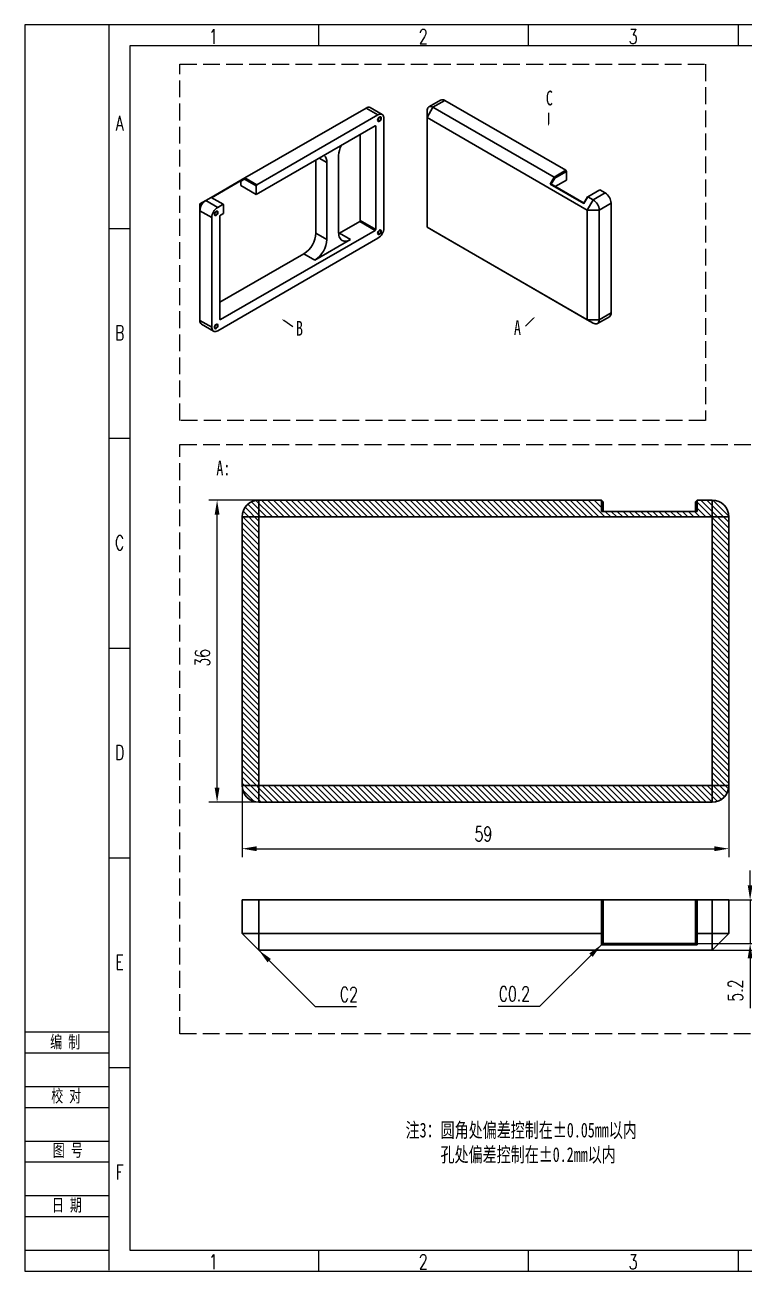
# Model space of a CAD drawing. Header units: millimetres. Extents: x 0 to 420, y 0 to 297.
# Drawn here: x 0 to 171.3, y 0 to 297 of the extents above; entities that cross this region are included whole.
import ezdxf

# ---------------------------------------------------------------- set-up
doc = ezdxf.new("R2010")
doc.units = ezdxf.units.MM
doc.linetypes.add('HIDDEN', pattern=[5.5, 4, -1.5])
for name, color, linetype in [('COMMENT', 3, 'Continuous'), ('FRAME1', 1, 'Continuous'), ('FRAME2', 7, 'Continuous'), ('TEXT', 7, 'Continuous')]:
    doc.layers.add(name, color=color, linetype=linetype)
doc.layers.add('DIMENSION', color=92, linetype='Continuous', lineweight=25)
doc.layers.add('ENTITY', color=7, linetype='Continuous', lineweight=50)
doc.styles.get("Standard").update_dxf_attribs({"font": 'txt.shx', "width": 0.7, "bigfont": 'gbcbig.shx'})
doc.dimstyles.get("Standard").update_dxf_attribs({"dimtxt": 3.5, "dimasz": 3.5, "dimexe": 2, "dimexo": 0, "dimgap": 1.75, "dimtad": 1, "dimdec": 4, "dimdsep": 46, "dimtxsty": 'Standard', "dimcen": 0, "dimclrd": 3, "dimclre": 3, "dimclrt": 6, "dimadec": 4, "dimazin": 2, "dimtfac": 1, "dimtdec": 4, "dimtmove": 0, "dimatfit": 3, "dimfxl": 1, "dimtzin": 0, "dimarcsym": 0})
doc.dimstyles.new('Standard$0', dxfattribs={"dimtxt": 3.5, "dimasz": 3.5, "dimexe": 2, "dimexo": 0, "dimgap": 1.75, "dimtad": 1, "dimdec": 4, "dimdsep": 46, "dimtxsty": 'Standard', "dimcen": 0, "dimclrd": 3, "dimclre": 3, "dimclrt": 6, "dimadec": 4, "dimazin": 2, "dimtfac": 1, "dimtdec": 4, "dimtmove": 0, "dimatfit": 3, "dimfxl": 1, "dimtzin": 0, "dimarcsym": 0})
pattern_1 = [(135, (-26.5433, 6.4507), (-0.7071068, -0.7071068), [])]

# ---------------------------------------------------------------- blocks, each defined once
blk = doc.blocks.new('*D31')
at = {"layer": 'Defpoints', "color": 0, "transparency": 16777216}
for p in [(167.72, 88.46), (163.72, 76.46), (183.09, 76.46)]:
    blk.add_point(p, dxfattribs=at)
at = {"layer": 'DIMENSION', "color": 3, "lineweight": -2, "transparency": 16777216}
for p, q in [((167.72, 88.46), (185.09, 88.46)), ((183.09, 84.96), (183.09, 79.96)), ((163.72, 76.46), (185.09, 76.46)), ((183.09, 76.46), (183.09, 62.68))]:
    blk.add_line(p, q, dxfattribs=at)
at = {"layer": 'DIMENSION', "color": 3, "transparency": 16777216}
for points in [[(182.5, 84.96), (183.67, 84.96), (183.09, 88.46)], [(182.5, 79.96), (183.67, 79.96), (183.09, 76.46)]]:
    blk.add_solid(points, dxfattribs=at)
at = {"layer": 'DIMENSION', "transparency": 16777216, "insert": (179.59, 65.25), "char_height": 3.5, "attachment_point": 5, "rotation": 90}
blk.add_mtext('6', dxfattribs=at)
blk = doc.blocks.new('*D40')
at = {"layer": 'Defpoints', "color": 0, "transparency": 16777216}
for p in [(51.72, 115.74), (167.72, 115.74), (167.72, 100.67)]:
    blk.add_point(p, dxfattribs=at)
at = {"layer": 'DIMENSION', "color": 3, "lineweight": -2, "transparency": 16777216}
for p, q in [((51.72, 115.74), (51.72, 98.67)), ((167.72, 115.74), (167.72, 98.67)), ((55.22, 100.67), (164.22, 100.67))]:
    blk.add_line(p, q, dxfattribs=at)
at = {"layer": 'DIMENSION', "color": 3, "transparency": 16777216}
for points in [[(55.22, 101.25), (55.22, 100.08), (51.72, 100.67)], [(164.22, 101.25), (164.22, 100.08), (167.72, 100.67)]]:
    blk.add_solid(points, dxfattribs=at)
at = {"layer": 'DIMENSION', "transparency": 16777216, "insert": (109.21, 104.17), "char_height": 3.5, "attachment_point": 5}
blk.add_mtext('59', dxfattribs=at)
blk = doc.blocks.new('*D41')
at = {"layer": 'Defpoints', "color": 0, "transparency": 16777216}
for p in [(45.78, 183.74), (55.72, 183.74), (55.72, 111.74)]:
    blk.add_point(p, dxfattribs=at)
at = {"layer": 'DIMENSION', "color": 3, "lineweight": -2, "transparency": 16777216}
for p, q in [((55.72, 183.74), (43.78, 183.74)), ((45.78, 115.24), (45.78, 180.24)), ((55.72, 111.74), (43.78, 111.74))]:
    blk.add_line(p, q, dxfattribs=at)
at = {"layer": 'DIMENSION', "color": 3, "transparency": 16777216}
for points in [[(45.2, 180.24), (46.36, 180.24), (45.78, 183.74)], [(45.2, 115.24), (46.36, 115.24), (45.78, 111.74)]]:
    blk.add_solid(points, dxfattribs=at)
at = {"layer": 'DIMENSION', "transparency": 16777216, "insert": (42.28, 146.16), "char_height": 3.5, "attachment_point": 5, "rotation": 90}
blk.add_mtext('36', dxfattribs=at)
blk = doc.blocks.new('*D49')
at = {"layer": 'Defpoints', "color": 0, "transparency": 16777216}
for p in [(160.12, 88.46), (159.92, 78.06), (172.76, 78.06)]:
    blk.add_point(p, dxfattribs=at)
at = {"layer": 'DIMENSION', "color": 3, "lineweight": -2, "transparency": 16777216}
for p, q in [((172.76, 91.96), (172.76, 95.46)), ((160.12, 88.46), (174.76, 88.46)), ((172.76, 88.46), (172.76, 78.06)), ((159.92, 78.06), (174.76, 78.06)), ((172.76, 74.56), (172.76, 62.66))]:
    blk.add_line(p, q, dxfattribs=at)
at = {"layer": 'DIMENSION', "color": 3, "transparency": 16777216}
for points in [[(172.18, 91.96), (173.35, 91.96), (172.76, 88.46)], [(172.18, 74.56), (173.35, 74.56), (172.76, 78.06)]]:
    blk.add_solid(points, dxfattribs=at)
at = {"layer": 'DIMENSION', "transparency": 16777216, "insert": (169.26, 66.86), "char_height": 3.5, "attachment_point": 5, "rotation": 90}
blk.add_mtext('5.2', dxfattribs=at)

msp = doc.modelspace()

# ---------------------------------------------------------------- hatches: boundary and pattern name
at = {"layer": 'COMMENT'}
h = msp.add_hatch(dxfattribs=at)
h.set_pattern_fill('_U', color=256, angle=135, pattern_type=0)
h.set_pattern_definition(pattern_1)
h.paths.add_polyline_path([(55.72171, 183.74403, 0.414213562), (51.72171, 179.74403), (55.72171, 179.74403)])
h.paths.add_polyline_path([(137.32171, 183.74403), (55.72171, 183.74403), (55.72171, 179.74403), (163.72171, 179.74403), (163.72171, 183.74403), (160.12171, 183.74403), (160.12171, 181.06119), (137.32171, 181.06119)])
h.paths.add_polyline_path([(55.72171, 179.74403), (51.72171, 179.74403), (51.72171, 115.74403), (55.72171, 115.74403)])
h.paths.add_polyline_path([(163.72171, 183.74403), (163.72171, 179.74403), (167.72171, 179.74403, 0.414213562)])
h.paths.add_polyline_path([(167.72171, 179.74403), (163.72171, 179.74403), (163.72171, 115.74403), (167.72171, 115.74403)])
h.paths.add_polyline_path([(167.72171, 115.74403), (163.72171, 115.74403), (163.72171, 111.74403, 0.414213562)])
h.paths.add_polyline_path([(163.72171, 115.74403), (55.72171, 115.74403), (55.72171, 111.74403), (163.72171, 111.74403)])
h.paths.add_polyline_path([(55.72171, 115.74403), (51.72171, 115.74403, 0.414213562), (55.72171, 111.74403)])
h = msp.add_hatch(dxfattribs=at)
h.set_pattern_fill('_U', color=256, angle=135, style=0, pattern_type=0)
h.set_pattern_definition(pattern_1)
h.paths.add_polyline_path([(137.72171, 80.62218), (137.72171, 88.4565), (137.32171, 88.4565), (137.32171, 80.4565)])
h = msp.add_hatch(dxfattribs=at)
h.set_pattern_fill('_U', color=256, angle=135, style=0, pattern_type=0)
h.set_pattern_definition(pattern_1)
h.paths.add_polyline_path([(160.12171, 80.4565), (160.12171, 88.4565), (159.72171, 88.4565), (159.72171, 80.62218)])
h = msp.add_hatch(dxfattribs=at)
h.set_pattern_fill('_U', color=256, angle=135, style=0, pattern_type=0)
h.set_pattern_definition(pattern_1)
h.paths.add_polyline_path([(137.52171, 78.0565), (137.72171, 78.0565), (137.72171, 80.62218), (137.32171, 80.4565), (137.32171, 77.77366)])
h = msp.add_hatch(dxfattribs=at)
h.set_pattern_fill('_U', color=256, angle=135, style=0, pattern_type=0)
h.set_pattern_definition(pattern_1)
h.paths.add_polyline_path([(159.92171, 78.0565), (160.12171, 77.77366), (160.12171, 80.4565), (159.72171, 80.62218), (159.72171, 78.0565)])
h = msp.add_hatch(dxfattribs=at)
h.set_pattern_fill('_U', color=256, angle=135, style=0, pattern_type=0)
h.set_pattern_definition(pattern_1)
h.paths.add_polyline_path([(159.92171, 78.0565), (137.52171, 78.0565), (137.32171, 77.77366), (160.12171, 77.77366)])

# ---------------------------------------------------------------- linework, layer by layer
at = {"layer": 'COMMENT', "color": 4}
for p, q in [((124.72508, 276.05641), (124.7226, 273.45938)), ((63.81201, 225.07533), (61.66841, 226.54146)), ((119.24164, 225.20433), (121.09379, 227.02482))]:
    msp.add_line(p, q, dxfattribs=at)
at = {"layer": 'COMMENT', "color": 2, "linetype": 'HIDDEN'}
for points in [[(36.92682, 287.63225), (162.14661, 287.63225), (162.14661, 202.74535), (36.92682, 202.74535)], [(36.92682, 196.98668), (403.85959, 196.98668), (403.85959, 56.53455), (36.92682, 56.53455)]]:
    msp.add_lwpolyline(points, close=True, dxfattribs=at)
at = {"layer": 'COMMENT', "color": 4}
for points in [[(124.7226, 273.45938, 0.3, 0, 0), (124.72203, 272.85938, 0, 0, 0)], [(61.66841, 226.54146, 0.3, 0, 0), (61.17316, 226.88018, 0, 0, 0)], [(121.09379, 227.02482, 0.3, 0, 0), (121.5217, 227.44541, 0, 0, 0)]]:
    msp.add_lwpolyline(points, format="xyseb", dxfattribs=at)
at = {"layer": 'ENTITY', "lineweight": 30}
for p, q in [((81.27089, 277.19169), (52.42093, 260.53696)), ((84.09931, 275.55887), (81.27089, 277.19169)), ((85.09923, 275.65789), (82.2708, 277.2907)), ((95.79525, 274.91944), (97.20947, 277.36893)), ((95.79525, 274.91944), (95.79525, 276.55226)), ((99.03798, 279.10076), (96.20955, 277.46795)), ((100.03789, 279.00175), (97.20947, 277.36893)), ((97.20947, 277.36893), (126.05942, 260.71421)), ((128.88785, 262.34702), (100.03789, 279.00175)), ((55.24936, 258.90415), (84.09931, 275.55887)), ((85.51353, 274.7422), (85.51353, 248.61289)), ((133.97902, 252.87642), (95.79525, 274.91944)), ((95.79525, 274.91944), (95.79525, 248.79014)), ((83.42756, 272.92559), (55.10794, 256.57702)), ((79.89203, 250.38871), (79.89203, 270.88457)), ((83.56898, 272.84392), (83.42754, 272.92558)), ((83.56898, 248.26604), (83.56898, 272.84392)), ((69.28543, 264.76151), (69.28543, 247.3685)), ((71.90172, 264.23031), (70.13349, 265.25109)), ((74.73015, 247.49096), (74.73015, 265.86313)), ((71.90172, 264.23031), (71.90172, 245.85814)), ((126.05942, 260.71421), (128.88785, 262.34702)), ((129.02927, 262.10207), (126.25942, 260.50307)), ((128.88785, 262.34702), (129.02927, 262.10207)), ((129.02927, 260.01989), (129.02927, 262.10207)), ((44.36007, 255.88335), (51.4724, 259.98921)), ((51.50169, 259.89066), (44.46007, 255.82562)), ((52.33809, 260.2582), (51.43098, 259.73436)), ((51.43098, 259.73436), (51.50169, 259.89066)), ((51.43098, 258.69968), (51.43098, 259.73436)), ((55.10794, 256.57702), (51.43098, 258.69968)), ((51.4724, 259.98921), (52.42093, 260.53696)), ((51.50169, 259.89066), (51.4724, 259.98921)), ((52.33809, 260.2582), (52.42093, 260.53696)), ((55.10794, 258.6592), (52.33809, 260.2582)), ((52.42093, 260.53696), (55.24936, 258.90415)), ((55.24936, 258.90415), (55.10794, 258.6592)), ((55.10794, 256.57702), (55.10794, 258.6592)), ((125.1109, 259.07131), (126.05942, 260.71421)), ((125.28161, 259.08822), (125.1109, 259.07131)), ((133.17191, 254.41778), (125.1109, 259.07131)), ((125.28161, 259.08822), (133.2012, 254.51633)), ((126.25942, 260.50307), (125.40232, 259.01853)), ((126.25942, 260.50307), (126.05942, 260.71421)), ((129.02927, 260.01989), (126.34849, 258.47231)), ((44.35991, 255.88344), (43.08712, 255.14867)), ((47.18834, 254.25062), (44.35991, 255.88344)), ((134.12044, 256.06068), (133.17191, 254.41778)), ((133.1805, 254.52828), (134.0376, 256.01283)), ((134.0376, 256.01283), (134.12044, 256.06068)), ((136.94887, 257.6935), (134.12044, 256.06068)), ((134.12044, 256.06068), (135.39323, 255.32591)), ((135.39323, 255.32591), (138.22166, 256.95873)), ((138.22166, 256.95873), (136.94887, 257.6935)), ((43.08712, 255.14867), (41.67291, 254.33199)), ((41.67291, 252.69918), (41.67291, 254.33199)), ((44.50133, 251.06636), (41.67291, 252.69918)), ((41.67291, 252.69918), (41.67291, 226.56987)), ((43.08712, 255.14867), (45.91555, 253.51585)), ((45.91555, 253.51585), (47.18834, 254.25062)), ((47.32976, 254.16895), (47.18834, 254.25062)), ((47.32976, 252.08677), (47.32976, 254.16895)), ((133.2012, 254.51633), (133.17191, 254.41778)), ((135.39323, 255.32591), (133.97902, 252.87642)), ((136.80745, 252.87642), (133.97902, 252.87642)), ((133.97902, 226.74712), (133.97902, 252.87642)), ((139.63587, 254.50924), (136.80745, 252.87642)), ((136.80745, 252.87642), (136.80745, 226.74712)), ((139.63587, 228.37993), (139.63587, 254.50924)), ((44.50133, 224.93706), (44.50133, 251.06636)), ((46.44588, 251.41321), (46.44588, 226.83533)), ((47.32976, 252.08677), (46.5873, 251.65816)), ((74.94228, 247.36797), (79.75061, 250.14376)), ((83.42756, 248.0211), (79.75061, 250.14376)), ((79.89203, 250.38871), (83.56898, 248.26604)), ((46.5873, 226.75366), (83.42756, 248.0211)), ((69.28543, 247.3685), (71.90172, 245.85814)), ((74.7376, 247.25837), (74.94228, 247.36797)), ((74.94228, 247.36797), (77.55858, 245.85761)), ((95.79525, 248.79014), (133.97902, 226.74712)), ((95.79525, 248.79014), (97.20947, 247.97346)), ((135.39323, 225.93044), (97.20947, 247.97346)), ((84.09931, 246.1634), (45.91555, 224.12038)), ((69.07329, 240.95917), (77.55858, 245.85761)), ((46.44588, 230.91735), (66.457, 242.46952)), ((69.07329, 240.95917), (66.457, 242.46952)), ((41.67291, 226.56987), (44.50133, 224.93706)), ((46.44588, 226.8353), (46.5873, 226.75366)), ((136.80745, 226.74712), (133.97902, 226.74712)), ((135.39323, 225.93044), (133.97902, 226.74712)), ((136.39315, 225.83143), (139.22158, 227.46424)), ((136.80745, 226.74712), (139.63587, 228.37993)), ((42.0872, 225.65418), (44.91563, 224.02137)), ((55.72171, 179.74403), (55.72171, 183.74403)), ((55.72171, 183.74403), (137.32171, 183.74403)), ((137.32171, 181.06119), (137.32171, 183.74403)), ((137.72171, 183.34403), (137.32171, 183.74403)), ((137.72171, 183.34403), (137.72171, 181.06119)), ((159.72171, 183.34403), (160.12171, 183.74403)), ((159.72171, 181.06119), (159.72171, 183.34403)), ((160.12171, 183.74403), (160.12171, 181.06119)), ((160.12171, 183.74403), (163.72171, 183.74403)), ((163.72171, 183.74403), (163.72171, 179.74403)), ((55.72171, 179.74403), (51.72171, 179.74403)), ((51.72171, 115.74403), (51.72171, 179.74403)), ((55.72171, 179.74403), (55.72171, 115.74403)), ((163.72171, 179.74403), (55.72171, 179.74403)), ((160.12171, 181.06119), (137.32171, 181.06119)), ((167.72171, 179.74403), (163.72171, 179.74403)), ((163.72171, 115.74403), (163.72171, 179.74403)), ((167.72171, 179.74403), (167.72171, 115.74403)), ((55.72171, 115.74403), (51.72171, 115.74403)), ((55.72171, 115.74403), (55.72171, 111.74403)), ((55.72171, 115.74403), (163.72171, 115.74403)), ((167.72171, 115.74403), (163.72171, 115.74403)), ((163.72171, 111.74403), (163.72171, 115.74403)), ((163.72171, 111.74403), (55.72171, 111.74403)), ((51.72171, 88.4565), (55.72171, 88.4565)), ((51.72171, 80.4565), (51.72171, 88.4565)), ((55.72171, 88.4565), (55.72171, 80.4565)), ((137.32171, 88.4565), (55.72171, 88.4565)), ((137.32171, 80.4565), (137.32171, 88.4565)), ((137.32171, 88.4565), (137.72171, 88.4565)), ((137.72171, 88.4565), (137.72171, 80.62218)), ((159.72171, 88.4565), (137.72171, 88.4565)), ((159.72171, 80.62218), (159.72171, 88.4565)), ((159.72171, 88.4565), (160.12171, 88.4565)), ((160.12171, 88.4565), (160.12171, 80.4565)), ((163.72171, 88.4565), (160.12171, 88.4565)), ((163.72171, 88.4565), (167.72171, 88.4565)), ((163.72171, 80.4565), (163.72171, 88.4565)), ((167.72171, 88.4565), (167.72171, 80.4565)), ((51.72171, 80.4565), (55.72171, 80.4565)), ((55.72171, 76.4565), (51.72171, 80.4565)), ((55.72171, 80.4565), (137.32171, 80.4565)), ((55.72171, 76.4565), (55.72171, 80.4565)), ((137.72171, 80.62218), (137.32171, 80.4565)), ((137.32171, 77.77366), (137.32171, 80.4565)), ((137.72171, 80.62218), (137.72171, 78.0565)), ((159.72171, 80.62218), (160.12171, 80.4565)), ((159.72171, 78.0565), (159.72171, 80.62218)), ((160.12171, 80.4565), (163.72171, 80.4565)), ((160.12171, 80.4565), (160.12171, 77.77366)), ((163.72171, 80.4565), (167.72171, 80.4565)), ((167.72171, 80.4565), (163.72171, 76.4565)), ((163.72171, 80.4565), (163.72171, 76.4565)), ((137.52171, 78.0565), (137.32171, 77.77366)), ((160.12171, 77.77366), (137.32171, 77.77366)), ((137.52171, 78.0565), (159.92171, 78.0565)), ((159.92171, 78.0565), (160.12171, 77.77366)), ((163.72171, 76.4565), (55.72171, 76.4565))]:
    msp.add_line(p, q, dxfattribs=at)
at = {"layer": 'ENTITY', "lineweight": 30, "flags": 128}
for points in [[(95.79525, 276.55226), (95.81266, 276.79768), (95.86447, 277.01695), (95.94939, 277.20468), (96.06534, 277.35624), (96.20947, 277.4679), (96.37821, 277.53691), (96.56743, 277.56158), (96.77245, 277.54129), (96.98824, 277.47654), (97.20947, 277.36893)], [(84.45287, 275.02809), (84.61523, 275.08452), (84.75287, 275.05778), (84.84484, 274.95193), (84.87713, 274.78308), (84.84484, 274.57695), (84.75287, 274.36492), (84.61523, 274.17926), (84.45287, 274.04824), (84.29051, 273.9918), (84.15287, 274.01855), (84.0609, 274.1244), (84.0286, 274.29324), (84.0609, 274.49937), (84.15287, 274.7114), (84.29051, 274.89707), (84.45287, 275.02809)], [(85.51353, 274.7422), (85.49612, 274.98762), (85.44431, 275.20689), (85.35939, 275.39462), (85.24344, 275.54618), (85.09931, 275.65784), (84.93057, 275.72685), (84.74135, 275.75152), (84.53633, 275.73123), (84.32055, 275.66648), (84.09931, 275.55887)], [(84.78874, 274.73206), (84.77054, 274.84749), (84.71792, 274.9294), (84.63657, 274.96891), (84.53532, 274.96175), (84.42513, 274.90868), (84.31795, 274.81546), (84.22538, 274.69219), (84.15747, 274.55223), (84.12157, 274.41075), (84.12157, 274.28307), (84.15747, 274.18304), (84.22538, 274.12148), (84.31795, 274.10509), (84.42513, 274.13562), (84.53532, 274.20977), (84.63657, 274.31951), (84.71792, 274.45295), (84.77054, 274.59562), (84.78874, 274.73206)], [(45.56199, 252.57686), (45.72435, 252.6333), (45.86199, 252.60655), (45.95396, 252.5007), (45.98626, 252.33186), (45.95396, 252.12573), (45.86199, 251.9137), (45.72435, 251.72804), (45.56199, 251.59701), (45.39963, 251.54058), (45.26199, 251.56732), (45.17002, 251.67317), (45.13773, 251.84202), (45.17002, 252.04815), (45.26199, 252.26018), (45.39963, 252.44584), (45.56199, 252.57686)], [(45.89787, 252.28084), (45.87967, 252.39627), (45.82705, 252.47818), (45.7457, 252.51769), (45.64445, 252.51053), (45.53426, 252.45746), (45.42707, 252.36424), (45.33451, 252.24097), (45.2666, 252.10101), (45.2307, 251.95953), (45.2307, 251.83185), (45.2666, 251.73181), (45.33451, 251.67026), (45.42707, 251.65386), (45.53426, 251.68439), (45.64445, 251.75855), (45.7457, 251.86829), (45.82705, 252.00172), (45.87967, 252.14439), (45.89787, 252.28084)], [(77.55858, 245.85761), (77.24189, 245.69533), (76.92919, 245.57617), (76.62441, 245.50162), (76.33137, 245.47261), (76.05376, 245.48953), (75.79508, 245.55214), (75.55858, 245.65968), (75.34722, 245.81077), (75.16368, 246.00353), (75.01025, 246.23553), (74.88887, 246.50384), (74.80106, 246.80511), (74.74793, 247.13553), (74.73015, 247.49096)], [(84.45287, 248.08224), (84.61523, 248.13867), (84.75287, 248.11193), (84.84484, 248.00608), (84.87713, 247.83724), (84.84484, 247.63111), (84.75287, 247.41907), (84.61523, 247.23341), (84.45287, 247.10239), (84.29051, 247.04596), (84.15287, 247.0727), (84.0609, 247.17855), (84.0286, 247.34739), (84.0609, 247.55352), (84.15287, 247.76556), (84.29051, 247.95122), (84.45287, 248.08224)], [(84.78874, 247.78621), (84.77054, 247.90164), (84.71792, 247.98355), (84.63657, 248.02307), (84.53532, 248.0159), (84.42513, 247.96284), (84.31795, 247.86962), (84.22538, 247.74635), (84.15747, 247.60639), (84.12157, 247.4649), (84.12157, 247.33722), (84.15747, 247.23719), (84.22538, 247.17564), (84.31795, 247.15924), (84.42513, 247.18977), (84.53532, 247.26393), (84.63657, 247.37367), (84.71792, 247.5071), (84.77054, 247.64977), (84.78874, 247.78621)], [(136.80745, 226.74712), (136.79004, 226.5017), (136.73823, 226.28242), (136.65331, 226.0947), (136.53736, 225.94314), (136.39323, 225.83147), (136.22449, 225.76246), (136.03527, 225.7378), (135.83025, 225.75809), (135.61447, 225.82283), (135.39323, 225.93044)], [(44.50133, 224.93706), (44.51874, 224.69164), (44.57055, 224.47236), (44.65547, 224.28464), (44.77142, 224.13308), (44.91555, 224.02141), (45.08429, 223.9524), (45.27351, 223.92774), (45.47853, 223.94803), (45.69432, 224.01277), (45.91555, 224.12038)], [(45.56199, 225.63102), (45.72435, 225.68745), (45.86199, 225.66071), (45.95396, 225.55486), (45.98626, 225.38601), (45.95396, 225.17988), (45.86199, 224.96785), (45.72435, 224.78219), (45.56199, 224.65117), (45.39963, 224.59473), (45.26199, 224.62148), (45.17002, 224.72733), (45.13773, 224.89617), (45.17002, 225.1023), (45.26199, 225.31433), (45.39963, 225.5), (45.56199, 225.63102)], [(45.89787, 225.33499), (45.87967, 225.45042), (45.82705, 225.53233), (45.7457, 225.57184), (45.64445, 225.56468), (45.53426, 225.51161), (45.42707, 225.41839), (45.33451, 225.29512), (45.2666, 225.15516), (45.2307, 225.01368), (45.2307, 224.886), (45.2666, 224.78597), (45.33451, 224.72441), (45.42707, 224.70802), (45.53426, 224.73855), (45.64445, 224.8127), (45.7457, 224.92244), (45.82705, 225.05588), (45.87967, 225.19855), (45.89787, 225.33499)]]:
    msp.add_lwpolyline(points, dxfattribs=at)
at = {"layer": 'ENTITY', "lineweight": 30}
for centre, radius, start, end in [((99.45032, 278.1665), 1.02122, 54.8748475, 113.8146941), ((81.85846, 276.35644), 1.02122, 66.1853059, 125.1251525), ((83.48277, 272.85791), 0.08734, 350.785963, 129.2032852), ((80.44302, 265.66588), 5.71628, 152.9781012, 178.0224971), ((69.7233, 264.38318), 2.18378, 355.9860647, 44.4919502), ((136.58735, 254.38217), 3.05117, 2.3868561, 57.613144), ((44.72143, 252.57211), 3.05117, 122.386856, 177.6131439), ((47.54985, 250.93929), 3.05117, 122.386856, 177.6131439), ((133.75893, 252.74935), 3.05117, 2.3868561, 57.613144), ((46.75292, 251.39924), 0.30736, 122.6054783, 177.3945215), ((79.58498, 250.40268), 0.30736, 302.6054783, 357.3945215), ((63.17511, 247.63031), 6.11593, 302.4534495, 357.5465503), ((83.26194, 248.28002), 0.30736, 302.6054783, 357.3945215), ((82.46501, 248.73996), 3.05117, 302.386856, 357.6131439), ((65.7914, 246.11995), 6.11593, 302.4534495, 357.5465503), ((42.64825, 226.45959), 0.98156, 173.5490657, 235.1387539), ((46.53209, 226.82135), 0.08734, 170.785963, 309.2032852), ((138.66053, 228.26965), 0.98156, 304.8612461, 6.4509343), ((55.72171, 179.74403), 4, 90, 180), ((163.72171, 179.74403), 4, 0, 90), ((55.72171, 115.74403), 4, 180, 270), ((163.72171, 115.74403), 4, 270, 0)]:
    msp.add_arc(centre, radius, start, end, dxfattribs=at)
at = {"layer": 'FRAME1'}
for p, q in [((20, 297), (20, 0.23817)), ((70, 292), (70, 297)), ((120, 292), (120, 297)), ((170, 292), (170, 297)), ((20, 248.5), (20, 0.23817)), ((20, 248.5), (25, 248.5)), ((20, 198.5), (25, 198.5)), ((20, 148.5), (25, 148.5)), ((20, 98.5), (25, 98.5)), ((0, 57), (20, 57)), ((0, 52), (20, 52)), ((20, 48.5), (25, 48.5)), ((0, 44), (20, 44)), ((0, 39), (20, 39)), ((0, 31), (20, 31)), ((0, 26), (20, 26)), ((0, 18), (20, 18)), ((0, 13), (20, 13)), ((0, 5), (20, 5)), ((0, 5), (20, 5)), ((70, 0), (70, 5)), ((120, 0), (120, 5)), ((170, 0), (170, 5))]:
    msp.add_line(p, q, dxfattribs=at)
msp.add_lwpolyline([(0, 0), (420, 0), (420, 297), (0, 297)], close=True, dxfattribs=at)
at = {"layer": 'FRAME2'}
msp.add_lwpolyline([(25, 5), (415, 5), (415, 292), (25, 292)], close=True, dxfattribs=at)

# ---------------------------------------------------------------- texts
at = {"char_height": 3.5, "attachment_point": 5}
for s, insert in [('1', (44.90266, 294.21764)), ('2', (94.90266, 294.21764)), ('3', (144.90266, 294.21764)), ('A', (22.55844, 273.58848)), ('B', (22.55844, 223.58848)), ('C', (22.55844, 173.58848)), ('D', (22.55844, 123.58848)), ('E', (22.55844, 73.58848)), ('F', (22.55844, 23.58848)), ('1', (44.90266, 2.21764)), ('2', (94.90266, 2.21764)), ('3', (144.90266, 2.21764))]:
    msp.add_mtext(s, dxfattribs=dict(at, insert=insert))
at = {"layer": 'COMMENT', "color": 4, "char_height": 3.5, "attachment_point": 1}
for s, insert in [('{\\fFangSong|b1|i0|c134|p49;C}', (124.10243, 281.33434)), ('{\\fFangSong|b1|i0|c134|p49;B}', (64.57583, 226.43843)), ('{\\fFangSong|b1|i0|c134|p49;A}', (116.49567, 226.61882)), ('{\\fFangSong|b1|i0|c134|p49;A:}', (45.607, 193.13466))]:
    msp.add_mtext_dynamic_manual_height_columns(s, width=6.1532572, gutter_width=17.5, heights=[0], dxfattribs=dict(at, insert=insert))
at = {"layer": 'COMMENT', "insert": (90.67562, 35.35457), "char_height": 3.5, "attachment_point": 1}
msp.add_mtext_dynamic_manual_height_columns('{\\fFangSong|b0|i0|c134|p49;注3：圆角处偏差控制在±0.05mm以内\\P     孔处偏差控制在±0.2mm以内}', width=90.6509692, gutter_width=17.5, heights=[0], dxfattribs=at)
at = {"layer": 'DIMENSION', "width": 0.7}
for s, p in [('C2', (75.01511, 64.18644)), ('C0.2', (112.87143, 64.29719))]:
    msp.add_text(s, height=3.5, dxfattribs=at).set_placement(p)
at = {"layer": 'TEXT', "char_height": 3, "attachment_point": 5}
for s, insert, width in [('\\pxqc;{\\fFangSong|b0|i0|c134|p49;编 制}', (9.5843, 54.45683), 8.4096104), ('\\pxqc;{\\fFangSong|b0|i0|c134|p49;校 对}', (9.84302, 41.59468), 12.1895126), ('\\pxqc;{\\fFangSong|b0|i0|c134|p49;图 号}', (10.20018, 28.6404), 19.2606054), ('\\pxqc;{\\fFangSong|b0|i0|c134|p49;日 期}', (9.98923, 15.55385), 13.8310057)]:
    msp.add_mtext(s, dxfattribs=dict(at, insert=insert, width=width))

# ---------------------------------------------------------------- dimensions: what is measured, and where the dimension line sits
at = {"layer": 'DIMENSION'}
for base, p1, p2, picture, middle in [((45.78121, 183.74403), (55.72171, 111.74403), (55.72171, 183.74403), '*D41', (45.78121, 146.15552)), ((172.76232, 78.0565), (160.12171, 88.4565), (159.92171, 78.0565), '*D49', (172.76232, 66.8565)), ((183.08584, 76.4565), (167.72171, 88.4565), (163.72171, 76.4565), '*D31', (183.08584, 65.24728))]:
    dim = msp.add_linear_dim(base=base, p1=p1, p2=p2, angle=90, dimstyle='Standard$0', override={"dimlfac": 0.5, "dimclrt": 256}, dxfattribs=at)
    dim.commit()
    dim.dimension.update_dxf_attribs({"geometry": picture, "text_midpoint": middle, "dimtype": 160})
dim = msp.add_linear_dim(base=(167.72171, 100.66527), p1=(51.72171, 115.74403), p2=(167.72171, 115.74403), angle=0, text='59', dimstyle='Standard$0', override={"dimlfac": 0.5, "dimclrt": 256}, dxfattribs=at)
dim.commit()
dim.dimension.update_dxf_attribs({"geometry": '*D40', "text_midpoint": (109.21444, 100.66527), "dimtype": 160})

# ---------------------------------------------------------------- leaders
for points in [[(137.32171, 77.77366), (122.59373, 63.04567), (112.70938, 63.04567)], [(55.72171, 76.4565), (69.13253, 63.04567), (79.01688, 63.04567)]]:
    msp.add_leader(points, dimstyle='Standard', override={"dimgap": 1.75, "dimtad": 0}, dxfattribs=at)

doc.saveas('drawing.dxf')
